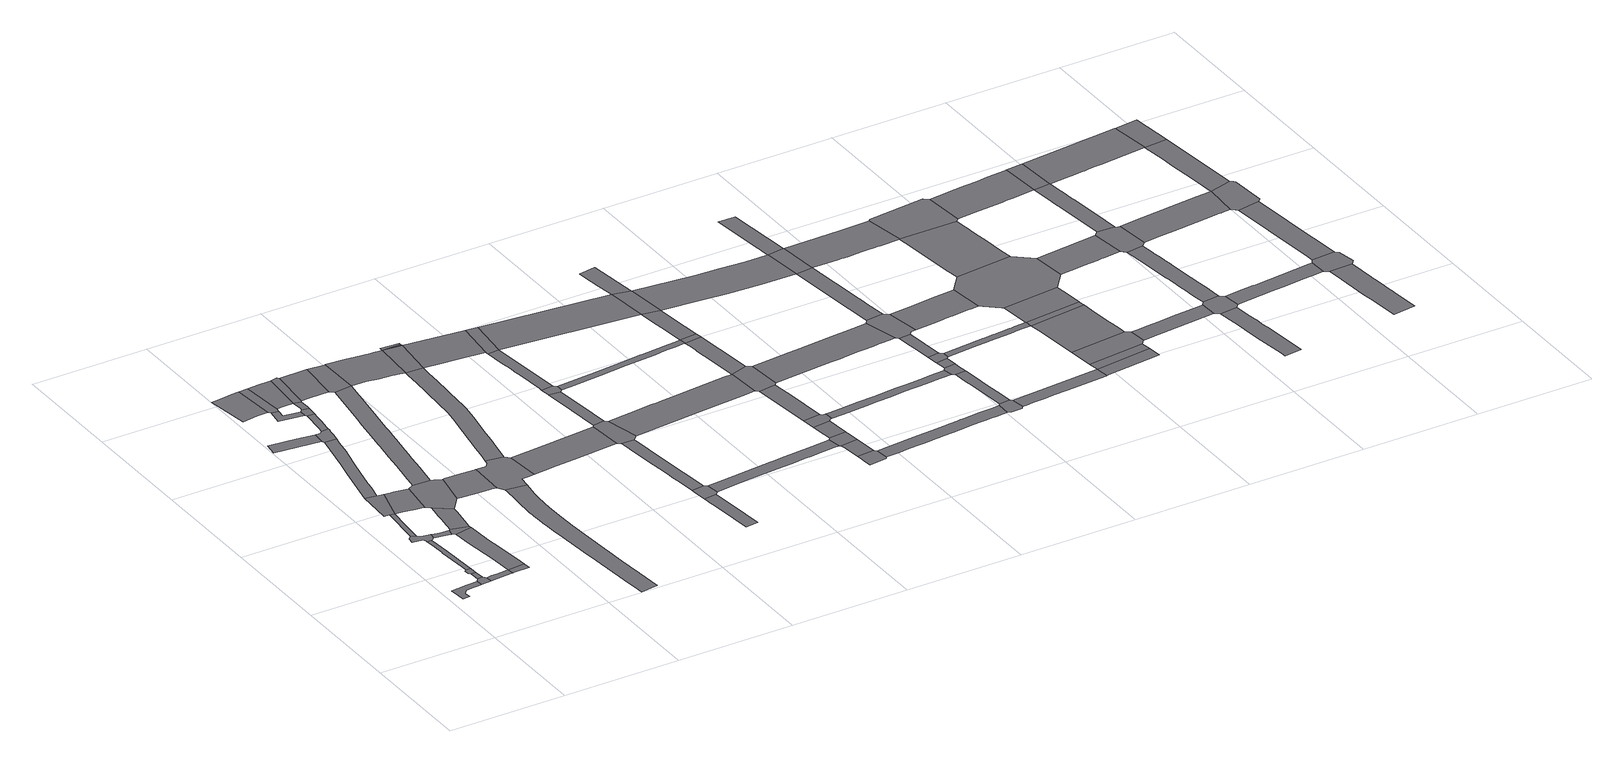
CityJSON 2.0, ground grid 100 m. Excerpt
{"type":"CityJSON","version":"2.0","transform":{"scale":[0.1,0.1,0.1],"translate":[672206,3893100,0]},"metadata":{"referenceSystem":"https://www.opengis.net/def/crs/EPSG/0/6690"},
"CityObjects":{
"road1":{"type":"Road","attributes":{"function":"9","usage":"9","RoadStructureAttribute.widthType":"3","RoadStructureAttribute.width":5.84,"RoadStructureAttribute.sectionType":"1"},"geometry":[{"type":"MultiSurface","lod":"1","boundaries":[[[0,1,2,3,4,5,6,7,8,9,10,11,12,13,14]]]}]},
"road2":{"type":"Road","attributes":{"function":"9","usage":"9","RoadStructureAttribute.widthType":"9","RoadStructureAttribute.width":-9999,"RoadStructureAttribute.sectionType":"9"},"geometry":[{"type":"MultiSurface","lod":"1","boundaries":[[[15,6,5,16,17,18,19]]]}]},
"road3":{"type":"Road","attributes":{"function":"9","usage":"9","RoadStructureAttribute.widthType":"4","RoadStructureAttribute.width":3.9,"RoadStructureAttribute.sectionType":"1"},"geometry":[{"type":"MultiSurface","lod":"1","boundaries":[[[20,21,15,19]]]}]},
"road4":{"type":"Road","attributes":{"function":"9","usage":"9","RoadStructureAttribute.widthType":"9","RoadStructureAttribute.width":-9999,"RoadStructureAttribute.sectionType":"9"},"geometry":[{"type":"MultiSurface","lod":"1","boundaries":[[[22,23,24,25,26,27,28,21,20]]]}]},
"road5":{"type":"Road","attributes":{"function":"9","usage":"9","RoadStructureAttribute.widthType":"4","RoadStructureAttribute.width":3.9,"RoadStructureAttribute.sectionType":"1"},"geometry":[{"type":"MultiSurface","lod":"1","boundaries":[[[29,30,31,32,33,34,35,36,37,23,22]]]}]},
"road6":{"type":"Road","attributes":{"function":"9","usage":"9","RoadStructureAttribute.widthType":"3","RoadStructureAttribute.width":5.84,"RoadStructureAttribute.sectionType":"1"},"geometry":[{"type":"MultiSurface","lod":"1","boundaries":[[[16,38,39,40,41,42,43,17]]]}]},
"road7":{"type":"Road","attributes":{"function":"9","usage":"9","RoadStructureAttribute.widthType":"9","RoadStructureAttribute.width":-9999,"RoadStructureAttribute.sectionType":"9"},"geometry":[{"type":"MultiSurface","lod":"1","boundaries":[[[44,45,46,32,31,47,48,49,50,51,52,53,54,55]]]}]},
"road8":{"type":"Road","attributes":{"function":"9","usage":"9","RoadStructureAttribute.widthType":"4","RoadStructureAttribute.width":3.65,"RoadStructureAttribute.sectionType":"1"},"geometry":[{"type":"MultiSurface","lod":"1","boundaries":[[[52,56,57,58,59,60,61,53]]]}]},
"road9":{"type":"Road","attributes":{"function":"9","usage":"9","RoadStructureAttribute.widthType":"3","RoadStructureAttribute.width":5.82,"RoadStructureAttribute.sectionType":"1"},"geometry":[{"type":"MultiSurface","lod":"1","boundaries":[[[47,62,63,64,65,66,67,48]]]}]},
"road10":{"type":"Road","attributes":{"function":"9","usage":"9","RoadStructureAttribute.widthType":"9","RoadStructureAttribute.width":-9999,"RoadStructureAttribute.sectionType":"9"},"geometry":[{"type":"MultiSurface","lod":"1","boundaries":[[[68,40,39,69,70,71]]]}]},
"road11":{"type":"Road","attributes":{"function":"9","usage":"9","RoadStructureAttribute.widthType":"9","RoadStructureAttribute.width":-9999,"RoadStructureAttribute.sectionType":"9"},"geometry":[{"type":"MultiSurface","lod":"1","boundaries":[[[60,72,73,74,75,76,77,61]]]}]},
"road12":{"type":"Road","attributes":{"function":"9","usage":"9","RoadStructureAttribute.widthType":"2","RoadStructureAttribute.width":13.7,"RoadStructureAttribute.sectionType":"1"},"geometry":[{"type":"MultiSurface","lod":"1","boundaries":[[[78,79,80,81,40,68,82,83,84,85,86,87,88,89]]]}]},
"road13":{"type":"Road","attributes":{"function":"9","usage":"9","RoadStructureAttribute.widthType":"9","RoadStructureAttribute.width":-9999,"RoadStructureAttribute.sectionType":"9"},"geometry":[{"type":"MultiSurface","lod":"1","boundaries":[[[90,64,63,91,78,89,92]]]}]},
"road14":{"type":"Road","attributes":{"function":"3","usage":"1","RoadStructureAttribute.widthType":"1","RoadStructureAttribute.width":29.16,"RoadStructureAttribute.sectionType":"1"},"geometry":[{"type":"MultiSurface","lod":"1","boundaries":[[[93,94,95,96,97,98,99,100,101,72,60,102]]]}]},
"road15":{"type":"Road","attributes":{"function":"9","usage":"9","RoadStructureAttribute.widthType":"2","RoadStructureAttribute.width":13.7,"RoadStructureAttribute.sectionType":"1"},"geometry":[{"type":"MultiSurface","lod":"1","boundaries":[[[103,104,105,106,107,108,109,110,111,90,92]]]}]},
"road16":{"type":"Road","attributes":{"function":"9","usage":"9","RoadStructureAttribute.widthType":"2","RoadStructureAttribute.width":11,"RoadStructureAttribute.sectionType":"1"},"geometry":[{"type":"MultiSurface","lod":"1","boundaries":[[[112,113,114,115,116,117]]]}]},
"road17":{"type":"Road","attributes":{"function":"9","usage":"9","RoadStructureAttribute.widthType":"2","RoadStructureAttribute.width":8.57,"RoadStructureAttribute.sectionType":"1"},"geometry":[{"type":"MultiSurface","lod":"1","boundaries":[[[74,118,119,120,121,122,123,124,125,126,127,128,129,130,131,132,133,134,135,75]]]}]},
"road18":{"type":"Road","attributes":{"function":"9","usage":"9","RoadStructureAttribute.widthType":"1","RoadStructureAttribute.width":36.08,"RoadStructureAttribute.sectionType":"1"},"geometry":[{"type":"MultiSurface","lod":"1","boundaries":[[[136,137,138,139,140,141,142,143,144]]]}]},
"road19":{"type":"Road","attributes":{"function":"9","usage":"9","RoadStructureAttribute.widthType":"9","RoadStructureAttribute.width":-9999,"RoadStructureAttribute.sectionType":"9"},"geometry":[{"type":"MultiSurface","lod":"1","boundaries":[[[145,146,147,148,149,98,97,150,107,106]]]}]},
"road20":{"type":"Road","attributes":{"function":"9","usage":"9","RoadStructureAttribute.widthType":"9","RoadStructureAttribute.width":-9999,"RoadStructureAttribute.sectionType":"9"},"geometry":[{"type":"MultiSurface","lod":"1","boundaries":[[[151,117,116,132,131,152,153,154,155,156,157]]]}]},
"road21":{"type":"Road","attributes":{"function":"9","usage":"9","RoadStructureAttribute.widthType":"3","RoadStructureAttribute.width":4.98,"RoadStructureAttribute.sectionType":"1"},"geometry":[{"type":"MultiSurface","lod":"1","boundaries":[[[158,159,160,161,162,163,164,165,166,167]]]}]},
"road22":{"type":"Road","attributes":{"function":"9","usage":"9","RoadStructureAttribute.widthType":"9","RoadStructureAttribute.width":-9999,"RoadStructureAttribute.sectionType":"9"},"geometry":[{"type":"MultiSurface","lod":"1","boundaries":[[[166,168,169,170,139,138,167]]]}]},
"road23":{"type":"Road","attributes":{"function":"9","usage":"9","RoadStructureAttribute.widthType":"2","RoadStructureAttribute.width":8.57,"RoadStructureAttribute.sectionType":"1"},"geometry":[{"type":"MultiSurface","lod":"1","boundaries":[[[156,171,172,173,174,175,176,177,178,157]]]}]},
"road24":{"type":"Road","attributes":{"function":"9","usage":"9","RoadStructureAttribute.widthType":"2","RoadStructureAttribute.width":14.36,"RoadStructureAttribute.sectionType":"1"},"geometry":[{"type":"MultiSurface","lod":"1","boundaries":[[[179,180,181,182,183,184,185,186,187,188,189,190,191,192,193,194,195,196,197,198,199,200,201,202,203,204,205,206,207,208,209,210,211,212]]]}]},
"road25":{"type":"Road","attributes":{"function":"9","usage":"9","RoadStructureAttribute.widthType":"9","RoadStructureAttribute.width":-9999,"RoadStructureAttribute.sectionType":"9"},"geometry":[{"type":"MultiSurface","lod":"1","boundaries":[[[176,213,214,162,161,177]]]}]},
"road26":{"type":"Road","attributes":{"function":"3","usage":"1","RoadStructureAttribute.widthType":"1","RoadStructureAttribute.width":29.16,"RoadStructureAttribute.sectionType":"7"},"geometry":[{"type":"MultiSurface","lod":"1","boundaries":[[[215,216,217,218,146,145,219,220,221,222,223,224]]]}]},
"road27":{"type":"Road","attributes":{"function":"9","usage":"9","RoadStructureAttribute.widthType":"1","RoadStructureAttribute.width":36.08,"RoadStructureAttribute.sectionType":"1"},"geometry":[{"type":"MultiSurface","lod":"1","boundaries":[[[225,226,227,228,229,169,168,230,231]]]}]},
"road28":{"type":"Road","attributes":{"function":"9","usage":"9","RoadStructureAttribute.widthType":"2","RoadStructureAttribute.width":8.57,"RoadStructureAttribute.sectionType":"1"},"geometry":[{"type":"MultiSurface","lod":"1","boundaries":[[[232,214,213,233,234,231]]]}]},
"road29":{"type":"Road","attributes":{"function":"9","usage":"9","RoadStructureAttribute.widthType":"2","RoadStructureAttribute.width":13.39,"RoadStructureAttribute.sectionType":"1"},"geometry":[{"type":"MultiSurface","lod":"1","boundaries":[[[235,236,237,238,239,240,241,242,243,244,245,246,247,149,148,248,249,250,251,252,253,254,255,256,257,258,259,260,261]]]}]},
"road30":{"type":"Road","attributes":{"function":"9","usage":"9","RoadStructureAttribute.widthType":"9","RoadStructureAttribute.width":-9999,"RoadStructureAttribute.sectionType":"9"},"geometry":[{"type":"MultiSurface","lod":"1","boundaries":[[[225,231,234,262,263,264]]]}]},
"road31":{"type":"Road","attributes":{"function":"9","usage":"9","RoadStructureAttribute.widthType":"1","RoadStructureAttribute.width":36.08,"RoadStructureAttribute.sectionType":"1"},"geometry":[{"type":"MultiSurface","lod":"1","boundaries":[[[262,265,266,267,263]]]}]},
"road32":{"type":"Road","attributes":{"function":"9","usage":"9","RoadStructureAttribute.widthType":"9","RoadStructureAttribute.width":-9999,"RoadStructureAttribute.sectionType":"9"},"geometry":[{"type":"MultiSurface","lod":"1","boundaries":[[[268,269,270,271,215,224,272,190,189,273,274,275,276]]]}]},
"road33":{"type":"Road","attributes":{"function":"9","usage":"9","RoadStructureAttribute.widthType":"9","RoadStructureAttribute.width":-9999,"RoadStructureAttribute.sectionType":"9"},"geometry":[{"type":"MultiSurface","lod":"1","boundaries":[[[277,267,266,235,261]]]}]},
"road34":{"type":"Road","attributes":{"function":"9","usage":"9","RoadStructureAttribute.widthType":"2","RoadStructureAttribute.width":13.99,"RoadStructureAttribute.sectionType":"1"},"geometry":[{"type":"MultiSurface","lod":"1","boundaries":[[[278,279,280,281,282,283,284,285,286,287,288,289,290,269,268,291,292,293,294,295,296,297,298,299,300,301,302,303,304,305]]]}]},
"road35":{"type":"Road","attributes":{"function":"9","usage":"9","RoadStructureAttribute.widthType":"1","RoadStructureAttribute.width":36.08,"RoadStructureAttribute.sectionType":"1"},"geometry":[{"type":"MultiSurface","lod":"1","boundaries":[[[306,307,308,309,310,311,304,312,313,314,315,316,317,318,319,277,261]]]}]},
"road36":{"type":"Road","attributes":{"function":"3","usage":"1","RoadStructureAttribute.widthType":"1","RoadStructureAttribute.width":29.16,"RoadStructureAttribute.sectionType":"1"},"geometry":[{"type":"MultiSurface","lod":"1","boundaries":[[[320,321,276,275,322,323,324,325,326,327]]]}]},
"road37":{"type":"Road","attributes":{"function":"9","usage":"9","RoadStructureAttribute.widthType":"2","RoadStructureAttribute.width":10.74,"RoadStructureAttribute.sectionType":"1"},"geometry":[{"type":"MultiSurface","lod":"1","boundaries":[[[328,329,330,331,332,333,334,335,336,337,338]]]}]},
"road38":{"type":"Road","attributes":{"function":"9","usage":"9","RoadStructureAttribute.widthType":"9","RoadStructureAttribute.width":-9999,"RoadStructureAttribute.sectionType":"9"},"geometry":[{"type":"MultiSurface","lod":"1","boundaries":[[[304,303,339,340,312]]]}]},
"road39":{"type":"Road","attributes":{"function":"9","usage":"9","RoadStructureAttribute.widthType":"9","RoadStructureAttribute.width":-9999,"RoadStructureAttribute.sectionType":"9"},"geometry":[{"type":"MultiSurface","lod":"1","boundaries":[[[341,342,343,344,345,331,330,346,347]]]}]},
"road40":{"type":"Road","attributes":{"function":"9","usage":"9","RoadStructureAttribute.widthType":"1","RoadStructureAttribute.width":15.04,"RoadStructureAttribute.sectionType":"1"},"geometry":[{"type":"MultiSurface","lod":"1","boundaries":[[[312,348,349]]]}]},
"road41":{"type":"Road","attributes":{"function":"9","usage":"9","RoadStructureAttribute.widthType":"1","RoadStructureAttribute.width":15.04,"RoadStructureAttribute.sectionType":"1"},"geometry":[{"type":"MultiSurface","lod":"1","boundaries":[[[350,351,312,349]]]}]},
"road42":{"type":"Road","attributes":{"function":"9","usage":"9","RoadStructureAttribute.widthType":"2","RoadStructureAttribute.width":10.74,"RoadStructureAttribute.sectionType":"1"},"geometry":[{"type":"MultiSurface","lod":"1","boundaries":[[[352,353,354,355,356,357,358,359,360,342,341,361,362,363,364,365]]]}]},
"road43":{"type":"Road","attributes":{"function":"9","usage":"9","RoadStructureAttribute.widthType":"9","RoadStructureAttribute.width":-9999,"RoadStructureAttribute.sectionType":"9"},"geometry":[{"type":"MultiSurface","lod":"1","boundaries":[[[366,367,368,369,320,327,352,365]]]}]},
"road44":{"type":"Road","attributes":{"function":"9","usage":"9","RoadStructureAttribute.widthType":"1","RoadStructureAttribute.width":36.08,"RoadStructureAttribute.sectionType":"1"},"geometry":[{"type":"MultiSurface","lod":"1","boundaries":[[[370,339,303,371,372,373]]]}]},
"road45":{"type":"Road","attributes":{"function":"9","usage":"9","RoadStructureAttribute.widthType":"2","RoadStructureAttribute.width":9.62,"RoadStructureAttribute.sectionType":"1"},"geometry":[{"type":"MultiSurface","lod":"1","boundaries":[[[374,375,369,368,376,377,378]]]}]},
"road46":{"type":"Road","attributes":{"function":"9","usage":"9","RoadStructureAttribute.widthType":"9","RoadStructureAttribute.width":-9999,"RoadStructureAttribute.sectionType":"9"},"geometry":[{"type":"MultiSurface","lod":"1","boundaries":[[[377,379,380,381,382,383,378]]]}]},
"road47":{"type":"Road","attributes":{"function":"9","usage":"9","RoadStructureAttribute.widthType":"2","RoadStructureAttribute.width":9.62,"RoadStructureAttribute.sectionType":"1"},"geometry":[{"type":"MultiSurface","lod":"1","boundaries":[[[384,385,386,387,388,389,390,391,392,382,381,393,394,395]]]}]},
"road48":{"type":"Road","attributes":{"function":"9","usage":"9","RoadStructureAttribute.widthType":"9","RoadStructureAttribute.width":-9999,"RoadStructureAttribute.sectionType":"9"},"geometry":[{"type":"MultiSurface","lod":"1","boundaries":[[[396,370,373,384,395]]]}]},
"road49":{"type":"Road","attributes":{"function":"9","usage":"9","RoadStructureAttribute.widthType":"2","RoadStructureAttribute.width":10.51,"RoadStructureAttribute.sectionType":"1"},"geometry":[{"type":"MultiSurface","lod":"1","boundaries":[[[346,397,398,399,400,401,402,403,404,405,406,407,408,409,410,411,412,347]]]}]},
"road50":{"type":"Road","attributes":{"function":"3","usage":"1","RoadStructureAttribute.widthType":"1","RoadStructureAttribute.width":29.16,"RoadStructureAttribute.sectionType":"1"},"geometry":[{"type":"MultiSurface","lod":"1","boundaries":[[[413,414,415,416,417,418,367,366,419,420,421,422,423]]]}]},
"road51":{"type":"Road","attributes":{"function":"9","usage":"9","RoadStructureAttribute.widthType":"3","RoadStructureAttribute.width":5.89,"RoadStructureAttribute.sectionType":"1"},"geometry":[{"type":"MultiSurface","lod":"1","boundaries":[[[424,425,426,427,428,429,430,431,432,433,434,380,379,435,436,437,438,439,440,441,442,443,444,445,446,447]]]}]},
"road52":{"type":"Road","attributes":{"function":"9","usage":"9","RoadStructureAttribute.widthType":"1","RoadStructureAttribute.width":36.08,"RoadStructureAttribute.sectionType":"1"},"geometry":[{"type":"MultiSurface","lod":"1","boundaries":[[[448,449,396,395]]]}]},
"road53":{"type":"Road","attributes":{"function":"9","usage":"9","RoadStructureAttribute.widthType":"9","RoadStructureAttribute.width":-9999,"RoadStructureAttribute.sectionType":"9"},"geometry":[{"type":"MultiSurface","lod":"1","boundaries":[[[450,451,452,453,454,455,456,457]]]}]},
"road54":{"type":"Road","attributes":{"function":"9","usage":"9","RoadStructureAttribute.widthType":"2","RoadStructureAttribute.width":14.29,"RoadStructureAttribute.sectionType":"1"},"geometry":[{"type":"MultiSurface","lod":"1","boundaries":[[[458,459,460,461,454,453,462]]]}]},
"road55":{"type":"Road","attributes":{"function":"9","usage":"9","RoadStructureAttribute.widthType":"9","RoadStructureAttribute.width":-9999,"RoadStructureAttribute.sectionType":"9"},"geometry":[{"type":"MultiSurface","lod":"1","boundaries":[[[463,464,465,407,406,458,462]]]}]},
"road56":{"type":"Road","attributes":{"function":"9","usage":"9","RoadStructureAttribute.widthType":"2","RoadStructureAttribute.width":14.29,"RoadStructureAttribute.sectionType":"1"},"geometry":[{"type":"MultiSurface","lod":"1","boundaries":[[[464,466,467,468,469,465]]]}]},
"road57":{"type":"Road","attributes":{"function":"9","usage":"9","RoadStructureAttribute.widthType":"9","RoadStructureAttribute.width":-9999,"RoadStructureAttribute.sectionType":"9"},"geometry":[{"type":"MultiSurface","lod":"1","boundaries":[[[468,467,470,471,472,473,474,475]]]}]},
"road58":{"type":"Road","attributes":{"function":"9","usage":"9","RoadStructureAttribute.widthType":"2","RoadStructureAttribute.width":14.29,"RoadStructureAttribute.sectionType":"1"},"geometry":[{"type":"MultiSurface","lod":"1","boundaries":[[[475,474,476,477,478,479,480,481,482,483]]]}]},
"road59":{"type":"Road","attributes":{"function":"9","usage":"9","RoadStructureAttribute.widthType":"9","RoadStructureAttribute.width":-9999,"RoadStructureAttribute.sectionType":"9"},"geometry":[{"type":"MultiSurface","lod":"1","boundaries":[[[422,483,482,484,485,486,423]]]}]},
"road60":{"type":"Road","attributes":{"function":"9","usage":"9","RoadStructureAttribute.widthType":"2","RoadStructureAttribute.width":14.71,"RoadStructureAttribute.sectionType":"1"},"geometry":[{"type":"MultiSurface","lod":"1","boundaries":[[[487,488,489,490,491,423,486,492,493,445,494]]]}]},
"road61":{"type":"Road","attributes":{"function":"9","usage":"9","RoadStructureAttribute.widthType":"9","RoadStructureAttribute.width":-9999,"RoadStructureAttribute.sectionType":"9"},"geometry":[{"type":"MultiSurface","lod":"1","boundaries":[[[493,495,446,445]]]}]},
"road62":{"type":"Road","attributes":{"function":"9","usage":"9","RoadStructureAttribute.widthType":"2","RoadStructureAttribute.width":14.71,"RoadStructureAttribute.sectionType":"1"},"geometry":[{"type":"MultiSurface","lod":"1","boundaries":[[[446,495,496,497,448,498,499,500,501,502,503]]]}]},
"road63":{"type":"Road","attributes":{"function":"9","usage":"9","RoadStructureAttribute.widthType":"9","RoadStructureAttribute.width":-9999,"RoadStructureAttribute.sectionType":"9"},"geometry":[{"type":"MultiSurface","lod":"1","boundaries":[[[449,448,497,504]]]}]},
"road64":{"type":"Road","attributes":{"function":"9","usage":"9","RoadStructureAttribute.widthType":"2","RoadStructureAttribute.width":10.8,"RoadStructureAttribute.sectionType":"1"},"geometry":[{"type":"MultiSurface","lod":"1","boundaries":[[[505,506,507,508,449,504,509]]]}]},
"road65":{"type":"Road","attributes":{"function":"9","usage":"9","RoadStructureAttribute.widthType":"2","RoadStructureAttribute.width":11.61,"RoadStructureAttribute.sectionType":"1"},"geometry":[{"type":"MultiSurface","lod":"1","boundaries":[[[451,510,511,512,513,514,515,516,517,518,519,520,521,522,523,524,525,526,527,528,529,530,531,532,533,534,535,536,537,538,539,452]]]}]},
"road66":{"type":"Road","attributes":{"function":"9","usage":"9","RoadStructureAttribute.widthType":"2","RoadStructureAttribute.width":7.58,"RoadStructureAttribute.sectionType":"1"},"geometry":[{"type":"MultiSurface","lod":"1","boundaries":[[[540,541,542,543,544,545,546,547,548,549,550,551,552,553,554,555,556,557,558,559,560,561,562,563,472,471]]]}]},
"road67":{"type":"Road","attributes":{"function":"3","usage":"1","RoadStructureAttribute.widthType":"1","RoadStructureAttribute.width":29.16,"RoadStructureAttribute.sectionType":"1"},"geometry":[{"type":"MultiSurface","lod":"1","boundaries":[[[564,565,566,567,568,569,485,484,570,571,572,573,574,575,576,577,578,579,580,581,582,583,584,585]]]}]},
"road68":{"type":"Road","attributes":{"function":"9","usage":"9","RoadStructureAttribute.widthType":"1","RoadStructureAttribute.width":36.08,"RoadStructureAttribute.sectionType":"1"},"geometry":[{"type":"MultiSurface","lod":"1","boundaries":[[[497,586,587,588,589,590,591,592,593,594,595,596,597,504]]]}]},
"road69":{"type":"Road","attributes":{"function":"9","usage":"9","RoadStructureAttribute.widthType":"9","RoadStructureAttribute.width":-9999,"RoadStructureAttribute.sectionType":"9"},"geometry":[{"type":"MultiSurface","lod":"1","boundaries":[[[598,599,600,527,526,601,602,603,604]]]}]},
"road70":{"type":"Road","attributes":{"function":"9","usage":"9","RoadStructureAttribute.widthType":"2","RoadStructureAttribute.width":9.38,"RoadStructureAttribute.sectionType":"1"},"geometry":[{"type":"MultiSurface","lod":"1","boundaries":[[[605,606,607,608,609,599,598,610,611,612,613,614,615,616,617]]]}]},
"road71":{"type":"Road","attributes":{"function":"9","usage":"9","RoadStructureAttribute.widthType":"9","RoadStructureAttribute.width":-9999,"RoadStructureAttribute.sectionType":"9"},"geometry":[{"type":"MultiSurface","lod":"1","boundaries":[[[618,619,620,621,554,553,622,605,617]]]}]},
"road72":{"type":"Road","attributes":{"function":"9","usage":"9","RoadStructureAttribute.widthType":"2","RoadStructureAttribute.width":9.38,"RoadStructureAttribute.sectionType":"1"},"geometry":[{"type":"MultiSurface","lod":"1","boundaries":[[[623,621,620,624]]]}]},
"road73":{"type":"Road","attributes":{"function":"9","usage":"9","RoadStructureAttribute.widthType":"9","RoadStructureAttribute.width":-9999,"RoadStructureAttribute.sectionType":"9"},"geometry":[{"type":"MultiSurface","lod":"1","boundaries":[[[625,626,627,628,629,623,624]]]}]},
"road74":{"type":"Road","attributes":{"function":"9","usage":"9","RoadStructureAttribute.widthType":"2","RoadStructureAttribute.width":9.38,"RoadStructureAttribute.sectionType":"1"},"geometry":[{"type":"MultiSurface","lod":"1","boundaries":[[[630,631,628,627,632,633,634,635,636,637,638,639]]]}]},
"road75":{"type":"Road","attributes":{"function":"9","usage":"9","RoadStructureAttribute.widthType":"9","RoadStructureAttribute.width":-9999,"RoadStructureAttribute.sectionType":"9"},"geometry":[{"type":"MultiSurface","lod":"1","boundaries":[[[638,640,641,642,643,644,645,585,584,639]]]}]},
"road76":{"type":"Road","attributes":{"function":"9","usage":"9","RoadStructureAttribute.widthType":"2","RoadStructureAttribute.width":12.85,"RoadStructureAttribute.sectionType":"1"},"geometry":[{"type":"MultiSurface","lod":"1","boundaries":[[[646,590,647,648,649,650,645,644,651,652,653,654,655,656,657,658,659,660,661,662,663,664,665]]]}]},
"road77":{"type":"Road","attributes":{"function":"9","usage":"9","RoadStructureAttribute.widthType":"2","RoadStructureAttribute.width":11.61,"RoadStructureAttribute.sectionType":"1"},"geometry":[{"type":"MultiSurface","lod":"1","boundaries":[[[603,666,667,668,669,670,671,672,673,674,675,676,677,604]]]}]},
"road78":{"type":"Road","attributes":{"function":"9","usage":"9","RoadStructureAttribute.widthType":"9","RoadStructureAttribute.width":-9999,"RoadStructureAttribute.sectionType":"9"},"geometry":[{"type":"MultiSurface","lod":"1","boundaries":[[[646,678,591,590]]]}]},
"road79":{"type":"Road","attributes":{"function":"9","usage":"9","RoadStructureAttribute.widthType":"1","RoadStructureAttribute.width":15.25,"RoadStructureAttribute.sectionType":"1"},"geometry":[{"type":"MultiSurface","lod":"1","boundaries":[[[679,680,681,682,683,684,685,686,591,678,687]]]}]},
"road80":{"type":"Road","attributes":{"function":"9","usage":"9","RoadStructureAttribute.widthType":"3","RoadStructureAttribute.width":5.72,"RoadStructureAttribute.sectionType":"1"},"geometry":[{"type":"MultiSurface","lod":"1","boundaries":[[[625,688,689,690,691,692,693,694,695,696,697,698,699,700,701,702,703,704,705,706,707,708,709,710,711,712,713,714,626]]]}]},
"road81":{"type":"Road","attributes":{"function":"3","usage":"1","RoadStructureAttribute.widthType":"1","RoadStructureAttribute.width":29.16,"RoadStructureAttribute.sectionType":"1"},"geometry":[{"type":"MultiSurface","lod":"1","boundaries":[[[715,716,643,642,717,718,719,720,721,722,723,724,725,726,727]]]}]},
"road82":{"type":"Road","attributes":{"function":"9","usage":"9","RoadStructureAttribute.widthType":"1","RoadStructureAttribute.width":36.08,"RoadStructureAttribute.sectionType":"1"},"geometry":[{"type":"MultiSurface","lod":"1","boundaries":[[[678,646,728,729,730,731,732,733,734,735,736,737,738,739,740,741,742,743,744]]]}]},
"road83":{"type":"Road","attributes":{"function":"9","usage":"9","RoadStructureAttribute.widthType":"9","RoadStructureAttribute.width":-9999,"RoadStructureAttribute.sectionType":"9"},"geometry":[{"type":"MultiSurface","lod":"1","boundaries":[[[675,745,746,747,676]]]}]},
"road84":{"type":"Road","attributes":{"function":"2","usage":"1","RoadStructureAttribute.widthType":"1","RoadStructureAttribute.width":44.4,"RoadStructureAttribute.sectionType":"1"},"geometry":[{"type":"MultiSurface","lod":"1","boundaries":[[[747,748,749,750,676]]]}]},
"road85":{"type":"Road","attributes":{"function":"9","usage":"9","RoadStructureAttribute.widthType":"9","RoadStructureAttribute.width":-9999,"RoadStructureAttribute.sectionType":"9"},"geometry":[{"type":"MultiSurface","lod":"1","boundaries":[[[751,752,749,748,753,754,755]]]}]},
"road86":{"type":"Road","attributes":{"function":"2","usage":"1","RoadStructureAttribute.widthType":"1","RoadStructureAttribute.width":44.4,"RoadStructureAttribute.sectionType":"1"},"geometry":[{"type":"MultiSurface","lod":"1","boundaries":[[[756,757,758,752,751,759,760,761,762,763]]]}]},
"road87":{"type":"Road","attributes":{"function":"9","usage":"9","RoadStructureAttribute.widthType":"9","RoadStructureAttribute.width":-9999,"RoadStructureAttribute.sectionType":"9"},"geometry":[{"type":"MultiSurface","lod":"1","boundaries":[[[764,765,701,700,756,763]]]}]},
"road88":{"type":"Road","attributes":{"function":"2","usage":"1","RoadStructureAttribute.widthType":"1","RoadStructureAttribute.width":44.4,"RoadStructureAttribute.sectionType":"1"},"geometry":[{"type":"MultiSurface","lod":"1","boundaries":[[[701,765,766,767,768,769,770]]]}]},
"road89":{"type":"Road","attributes":{"function":"9","usage":"9","RoadStructureAttribute.widthType":"9","RoadStructureAttribute.width":-9999,"RoadStructureAttribute.sectionType":"9"},"geometry":[{"type":"MultiSurface","lod":"1","boundaries":[[[771,727,726,772,773,768,767,774,775,776]]]}]},
"road90":{"type":"Road","attributes":{"function":"2","usage":"1","RoadStructureAttribute.widthType":"1","RoadStructureAttribute.width":44.4,"RoadStructureAttribute.sectionType":"1"},"geometry":[{"type":"MultiSurface","lod":"1","boundaries":[[[777,778,779,771,776,780,781,782,783,784,785,786,787,741,788]]]}]},
"road91":{"type":"Road","attributes":{"function":"9","usage":"9","RoadStructureAttribute.widthType":"9","RoadStructureAttribute.width":-9999,"RoadStructureAttribute.sectionType":"9"},"geometry":[{"type":"MultiSurface","lod":"1","boundaries":[[[789,790,791,742,741,787,792]]]}]},
"road92":{"type":"Road","attributes":{"function":"9","usage":"9","RoadStructureAttribute.widthType":"1","RoadStructureAttribute.width":16.13,"RoadStructureAttribute.sectionType":"1"},"geometry":[{"type":"MultiSurface","lod":"1","boundaries":[[[754,793,794,795,796,797,798,799,800,801,755]]]}]},
"road93":{"type":"Road","attributes":{"function":"3","usage":"2","RoadStructureAttribute.widthType":"1","RoadStructureAttribute.width":31.15,"RoadStructureAttribute.sectionType":"1"},"geometry":[{"type":"MultiSurface","lod":"1","boundaries":[[[802,775,774,803,804,805,806,807,808,809]]]}]},
"road94":{"type":"Road","attributes":{"function":"9","usage":"9","RoadStructureAttribute.widthType":"2","RoadStructureAttribute.width":12.63,"RoadStructureAttribute.sectionType":"1"},"geometry":[{"type":"MultiSurface","lod":"1","boundaries":[[[810,811,812,813,814,815,816,817,818,819,820,821,822,823]]]}]},
"road95":{"type":"Road","attributes":{"function":"9","usage":"9","RoadStructureAttribute.widthType":"9","RoadStructureAttribute.width":-9999,"RoadStructureAttribute.sectionType":"9"},"geometry":[{"type":"MultiSurface","lod":"1","boundaries":[[[810,823,824,825,826,827,795,794]]]}]},
"road96":{"type":"Road","attributes":{"function":"9","usage":"9","RoadStructureAttribute.widthType":"1","RoadStructureAttribute.width":36.73,"RoadStructureAttribute.sectionType":"1"},"geometry":[{"type":"MultiSurface","lod":"1","boundaries":[[[828,829,830,831,832,833,834,835,836,789,792,837,838,839,840,841,842]]]}]},
"road97":{"type":"Road","attributes":{"function":"9","usage":"9","RoadStructureAttribute.widthType":"2","RoadStructureAttribute.width":12.82,"RoadStructureAttribute.sectionType":"1"},"geometry":[{"type":"MultiSurface","lod":"1","boundaries":[[[843,844,845,846,847,848,849,850,851,852,853,854,827,826,855,856,857,858,859,860,861,862,863,864,865,866,867,868]]]}]},
"road98":{"type":"Road","attributes":{"function":"9","usage":"9","RoadStructureAttribute.widthType":"9","RoadStructureAttribute.width":-9999,"RoadStructureAttribute.sectionType":"9"},"geometry":[{"type":"MultiSurface","lod":"1","boundaries":[[[868,867,869,870,871,872,873,802,809]]]}]},
"road99":{"type":"Road","attributes":{"function":"9","usage":"9","RoadStructureAttribute.widthType":"2","RoadStructureAttribute.width":12.96,"RoadStructureAttribute.sectionType":"1"},"geometry":[{"type":"MultiSurface","lod":"1","boundaries":[[[842,874,875,876,877,878,873,872,879,880,881,882,883,884,885,886,887,888,889]]]}]},
"road100":{"type":"Road","attributes":{"function":"9","usage":"9","RoadStructureAttribute.widthType":"9","RoadStructureAttribute.width":-9999,"RoadStructureAttribute.sectionType":"9"},"geometry":[{"type":"MultiSurface","lod":"1","boundaries":[[[890,828,842,889]]]}]},
"road101":{"type":"Road","attributes":{"function":"9","usage":"9","RoadStructureAttribute.widthType":"1","RoadStructureAttribute.width":16.13,"RoadStructureAttribute.sectionType":"1"},"geometry":[{"type":"MultiSurface","lod":"1","boundaries":[[[891,892,893,894,895,896,897,898,899,900,825,824]]]}]},
"road102":{"type":"Road","attributes":{"function":"3","usage":"2","RoadStructureAttribute.widthType":"1","RoadStructureAttribute.width":31.15,"RoadStructureAttribute.sectionType":"1"},"geometry":[{"type":"MultiSurface","lod":"1","boundaries":[[[901,902,903,870,869,904,905,906,907,908,909,910,911,912,913]]]}]},
"road103":{"type":"Road","attributes":{"function":"9","usage":"9","RoadStructureAttribute.widthType":"1","RoadStructureAttribute.width":15.65,"RoadStructureAttribute.sectionType":"1"},"geometry":[{"type":"MultiSurface","lod":"1","boundaries":[[[914,915,916,917,918,919,920,921,922,923,924,925,926,927,928,929,930]]]}]},
"road104":{"type":"Road","attributes":{"function":"9","usage":"9","RoadStructureAttribute.widthType":"1","RoadStructureAttribute.width":36.73,"RoadStructureAttribute.sectionType":"1"},"geometry":[{"type":"MultiSurface","lod":"1","boundaries":[[[931,932,933,934,935,936,937,938,939,940,941,942,943,890,889]]]}]},
"road105":{"type":"Road","attributes":{"function":"9","usage":"9","RoadStructureAttribute.widthType":"9","RoadStructureAttribute.width":-9999,"RoadStructureAttribute.sectionType":"9"},"geometry":[{"type":"MultiSurface","lod":"1","boundaries":[[[896,895,924,923,944,945,946,947]]]}]},
"road106":{"type":"Road","attributes":{"function":"9","usage":"9","RoadStructureAttribute.widthType":"1","RoadStructureAttribute.width":16.5,"RoadStructureAttribute.sectionType":"1"},"geometry":[{"type":"MultiSurface","lod":"1","boundaries":[[[946,948,949,950,951,952,953,954,955,956,947]]]}]},
"road107":{"type":"Road","attributes":{"function":"9","usage":"9","RoadStructureAttribute.widthType":"9","RoadStructureAttribute.width":-9999,"RoadStructureAttribute.sectionType":"9"},"geometry":[{"type":"MultiSurface","lod":"1","boundaries":[[[957,958,959,912,911,960,952,951,961]]]}]},
"road108":{"type":"Road","attributes":{"function":"9","usage":"9","RoadStructureAttribute.widthType":"1","RoadStructureAttribute.width":16.53,"RoadStructureAttribute.sectionType":"1"},"geometry":[{"type":"MultiSurface","lod":"1","boundaries":[[[912,959,962,963,964,940,965,966,967,968,969,970]]]}]},
"road109":{"type":"Road","attributes":{"function":"9","usage":"9","RoadStructureAttribute.widthType":"9","RoadStructureAttribute.width":-9999,"RoadStructureAttribute.sectionType":"9"},"geometry":[{"type":"MultiSurface","lod":"1","boundaries":[[[964,971,941,940]]]}]}
},
"vertices":[
[161,619,0],[156,677,0],[186,711,0],[242,716,0],[296,721,0],[331,724,0],[325,783,0],[263,778,0],[235,775,0],[221,774,0],[165,769,0],[149,768,0],[89,763,0],[95,681,0],[100,614,0],
[346,809,0],[418,731,0],[413,791,0],[402,803,0],[390,816,0],
[385,903,0],[343,901,0],
[381,968,0],[341,966,0],[339,962,0],[335,960,0],[328,957,0],[324,956,0],[329,915,0],
[379,1006,0],[363,1281,0],[351,1476,0],[311,1474,0],[317,1380,0],[323,1280,0],[323,1279,0],[334,1087,0],[338,1021,0],
[513,740,0],[614,748,0],[610,807,0],[607,807,0],[510,800,0],[462,796,0],
[246,1519,0],[296,1513,0],[310,1489,0],[379,1499,0],[388,1553,0],[371,1556,0],[353,1559,0],[310,1566,0],[285,1596,0],[246,1608,0],[217,1584,0],[209,1524,0],
[294,1703,0],[302,1804,0],[307,1860,0],[309,1879,0],[315,1954,0],[275,1960,0],
[495,1479,0],[524,1473,0],[537,1530,0],[491,1536,0],[463,1540,0],[399,1551,0],
[758,820,0],[622,748,0],[625,749,0],[764,752,0],
[400,2245,0],[345,2253,0],[342,2253,0],[245,2267,0],[232,1966,0],[272,1960,0],
[551,1455,0],[565,1285,0],[596,1009,0],[610,810,0],[752,889,0],[737,1051,0],[732,1114,0],[727,1166,0],[720,1226,0],[717,1250,0],[712,1289,0],[699,1483,0],
[551,1540,0],[541,1469,0],[697,1504,0],
[383,1945,0],[422,1939,0],[486,1931,0],[534,1924,0],[560,1921,0],[601,2218,0],[499,2232,0],[479,2235,0],[454,2238,0],[318,1954,0],
[704,1555,0],[716,1641,0],[731,1744,0],[736,1785,0],[599,1886,0],[582,1762,0],[582,1761,0],[573,1702,0],[569,1669,0],
[268,3280,0],[179,3290,0],[28,3307,0],[16,3198,0],[407,3154,0],[420,3263,0],
[368,2378,0],[379,2430,0],[382,2446,0],[417,2618,0],[443,2742,0],[452,2789,0],[457,2800,0],[466,2828,0],[470,2851,0],[474,2871,0],[479,2898,0],[485,2930,0],[512,3069,0],[523,3126,0],[423,3131,0],[351,2782,0],[322,2642,0],[246,2270,0],
[91,3711,0],[193,3724,0],[287,3731,0],[259,4100,0],[195,4095,0],[160,4093,0],[43,4078,0],[6,4073,0],[58,3705,0],
[830,1907,0],[890,2206,0],[829,2230,0],[803,2241,0],[653,2246,0],[597,1888,0],
[461,3259,0],[528,3156,0],[535,3198,0],[541,3239,0],[546,3274,0],[548,3286,0],[487,3283,0],
[287,3577,0],[359,3568,0],[450,3556,0],[501,3549,0],[504,3609,0],[449,3617,0],[389,3624,0],[355,3629,0],[365,3702,0],[305,3710,0],
[370,3737,0],[341,4107,0],[337,4106,0],
[553,3337,0],[553,3340,0],[555,3360,0],[560,3405,0],[570,3492,0],[573,3527,0],[514,3533,0],[492,3336,0],
[1443,26,0],[1425,256,0],[1408,479,0],[1392,685,0],[1391,702,0],[1363,1119,0],[1354,1266,0],[1351,1432,0],[1360,1604,0],[1365,1659,0],[1384,1804,0],[1209,1828,0],[1208,1800,0],[1204,1675,0],[1194,1561,0],[1193,1509,0],[1189,1450,0],[1189,1403,0],[1190,1387,0],[1193,1337,0],[1194,1299,0],[1197,1239,0],[1198,1222,0],[1199,1203,0],[1204,1123,0],[1212,1003,0],[1224,845,0],[1232,742,0],[1237,677,0],[1244,582,0],[1275,229,0],[1282,146,0],[1286,96,0],[1294,10,0],
[583,3622,0],[524,3629,0],
[1177,2200,0],[1168,2200,0],[1027,2207,0],[908,2206,0],[872,1904,0],[886,1904,0],[982,1899,0],[1114,1892,0],[1128,1891,0],[1170,1887,0],
[551,4117,0],[535,4116,0],[438,4112,0],[386,4109,0],[351,4107,0],[446,3743,0],[520,3747,0],
[526,3651,0],[586,3650,0],[581,3734,0],
[869,3718,0],[807,3298,0],[793,3201,0],[776,3088,0],[748,2896,0],[743,2861,0],[737,2824,0],[719,2699,0],[697,2550,0],[692,2514,0],[674,2390,0],[669,2356,0],[666,2334,0],[833,2444,0],[855,2590,0],[864,2653,0],[875,2726,0],[899,2891,0],[908,2953,0],[919,3031,0],[926,3075,0],[940,3171,0],[958,3295,0],[979,3436,0],[986,3483,0],[1001,3589,0],[1024,3742,0],
[591,3747,0],[624,4118,0],[611,4132,0],
[666,3748,0],[833,3750,0],[867,4120,0],
[1453,2248,0],[1305,2274,0],[1298,2232,0],[1267,2198,0],[1191,1856,0],[1397,1898,0],[1452,1903,0],[1511,1909,0],[1489,2208,0],
[1020,4110,0],
[1471,3650,0],[1464,3523,0],[1456,3369,0],[1453,3305,0],[1451,3281,0],[1449,3236,0],[1444,3149,0],[1439,3056,0],[1437,3021,0],[1416,2890,0],[1412,2867,0],[1340,2465,0],[1317,2337,0],[1491,2458,0],[1500,2511,0],[1520,2618,0],[1564,2865,0],[1586,3005,0],[1590,3066,0],[1594,3141,0],[1596,3168,0],[1601,3271,0],[1603,3309,0],[1612,3468,0],[1618,3597,0],[1623,3687,0],[1473,3693,0],[1473,3690,0],
[1154,3735,0],[1258,3723,0],[1366,3711,0],[1392,3708,0],[1406,3706,0],[1471,3694,0],[1497,4067,0],[1424,4074,0],[1402,4077,0],[1275,4089,0],[1204,4096,0],[1169,4099,0],[1038,4109,0],[1023,4110,0],
[2254,2281,0],[1798,2238,0],[1609,1918,0],[1648,1922,0],[1668,1924,0],[1681,1925,0],[1884,1945,0],[2280,1982,0],
[2573,435,0],[2558,590,0],[2523,950,0],[2412,939,0],[2419,865,0],[2425,805,0],[2426,798,0],[2429,764,0],[2440,654,0],[2448,575,0],[2463,424,0],
[1661,4052,0],[1649,4053,0],
[2506,1103,0],[2396,1092,0],[2399,1068,0],[2399,1061,0],[2403,1023,0],[2546,976,0],[2530,1088,0],
[1661,4058,0],[1655,4072,0],
[1657,4088,0],[1500,4100,0],
[2308,1961,0],[2328,1762,0],[2339,1658,0],[2344,1612,0],[2355,1500,0],[2359,1459,0],[2368,1370,0],[2374,1319,0],[2378,1274,0],[2483,1327,0],[2480,1355,0],[2452,1627,0],[2421,1936,0],[2419,1958,0],
[2461,2000,0],[2393,2294,0],[2368,2316,0],[2267,2297,0],
[2180,4000,0],[1762,3675,0],[1921,3661,0],[2144,3642,0],
[2222,2814,0],[2231,2709,0],[2345,2572,0],[2319,2850,0],[2217,2857,0],
[2336,2868,0],[2336,2929,0],[2309,2953,0],[2209,2944,0],[2214,2896,0],
[2147,3614,0],[2162,3447,0],[2164,3429,0],[2169,3378,0],[2174,3321,0],[2177,3289,0],[2178,3283,0],[2183,3229,0],[2207,2972,0],[2289,3167,0],[2274,3323,0],[2246,3623,0],
[2283,3990,0],
[2723,996,0],[2819,1005,0],[3156,1035,0],[3249,1043,0],[3362,1056,0],[3423,1061,0],[3501,1068,0],[3611,1079,0],[3636,1081,0],[3679,1085,0],[3662,1199,0],[3503,1183,0],[3254,1158,0],[3144,1148,0],[3120,1146,0],[2683,1105,0],
[3476,2398,0],[2991,2351,0],[2876,2340,0],[2859,2339,0],[2801,2333,0],[2600,2314,0],[3060,2057,0],[3483,2097,0],[3537,2102,0],[3563,2105,0],[3548,2404,0],
[3462,3037,0],[3296,3021,0],[3276,3019,0],[3201,3012,0],[3189,3011,0],[3126,3005,0],[3108,3003,0],[2983,2991,0],[2807,2974,0],[2652,2959,0],[2636,2958,0],[2416,2876,0],[2698,2903,0],[2808,2914,0],[2939,2927,0],[3205,2952,0],[3293,2961,0],[3343,2966,0],[3400,2971,0],[3464,2977,0],[3483,2979,0],[3486,2979,0],[3480,3039,0],[3477,3039,0],
[3428,3512,0],[3390,3880,0],
[3882,740,0],[3894,757,0],[3886,874,0],[3866,891,0],[3716,875,0],[3721,822,0],[3724,791,0],[3731,723,0],
[3695,1076,0],[3699,1042,0],[3705,976,0],[3710,932,0],[3845,1092,0],
[3832,1218,0],[3830,1236,0],[3680,1219,0],
[3818,1356,0],[3810,1432,0],[3660,1417,0],[3666,1353,0],
[3827,1456,0],[3844,1457,0],[3838,1536,0],[3814,1538,0],[3797,1554,0],[3647,1539,0],
[3792,1607,0],[3787,1649,0],[3782,1698,0],[3775,1767,0],[3755,1964,0],[3748,2032,0],[3741,2102,0],[3592,2080,0],
[3757,2123,0],[3735,2422,0],[3694,2453,0],
[3492,2925,0],[3500,2854,0],[3502,2831,0],[3508,2776,0],[3511,2747,0],[3659,2771,0],[3635,2995,0],[3486,2976,0],
[3629,3055,0],
[3597,3352,0],[3582,3489,0],[3446,3349,0],[3458,3240,0],[3460,3215,0],[3469,3133,0],[3470,3126,0],[3479,3042,0],
[3545,3846,0],
[3493,4289,0],[3345,4266,0],[3352,4205,0],[3372,4032,0],[3544,3849,0],
[4018,767,0],[4083,773,0],[4119,776,0],[4199,783,0],[4241,787,0],[4291,791,0],[4361,797,0],[4387,799,0],[4432,803,0],[4511,810,0],[4609,819,0],[4704,827,0],[4779,833,0],[4822,837,0],[4869,841,0],[4913,845,0],[5013,854,0],[5013,971,0],[4944,965,0],[4821,955,0],[4748,949,0],[4688,944,0],[4659,941,0],[4628,939,0],[4566,933,0],[4505,928,0],[4432,922,0],[4328,913,0],[4214,903,0],[4189,901,0],
[3948,1466,0],[4161,1484,0],[4221,1489,0],[4266,1493,0],[4386,1503,0],[4435,1507,0],[4490,1512,0],[4579,1520,0],[4592,1521,0],[4647,1525,0],[4711,1531,0],[4782,1536,0],[4792,1537,0],[4950,1550,0],[4930,1628,0],[4804,1617,0],[4769,1615,0],[4710,1610,0],[4585,1599,0],[4489,1591,0],[4285,1574,0],[4139,1562,0],[3981,1548,0],[3865,1538,0],
[4675,2512,0],[4474,2493,0],[4241,2470,0],[4181,2465,0],[4080,2455,0],[3883,2436,0],[3797,2127,0],[4064,2152,0],[4200,2165,0],[4273,2172,0],[4302,2175,0],[4355,2180,0],[4448,2189,0],[4481,2192,0],[4530,2197,0],[4585,2202,0],[4666,2209,0],[4716,2214,0],[4731,2216,0],[4821,2224,0],[4868,2228,0],[4795,2524,0],
[3942,3456,0],[4133,3442,0],[4425,3427,0],[4728,3422,0],[4731,3422,0],[4695,3770,0],[4692,3770,0],[4496,3773,0],[4285,3785,0],[4071,3795,0],[3900,3811,0],[3548,3846,0],
[5122,998,0],[5026,987,0],[5026,986,0],[5040,839,0],[5139,846,0],[5154,866,0],[5140,983,0],
[4971,1530,0],[4974,1502,0],[4980,1436,0],[4987,1366,0],[4988,1356,0],[5105,1157,0],[5098,1223,0],[5089,1308,0],[5083,1380,0],[5079,1414,0],[5074,1463,0],[5069,1507,0],[5065,1540,0],
[5062,1573,0],[5057,1615,0],[5052,1666,0],[4952,1655,0],[4965,1540,0],
[4942,1754,0],[5041,1764,0],
[5058,1785,0],[5059,1846,0],[5030,1866,0],[4930,1855,0],[4939,1781,0],
[4908,2067,0],[4918,1969,0],[5027,1890,0],[5017,1988,0],[5013,2019,0],[5011,2038,0],[5006,2082,0],[5003,2117,0],[4992,2218,0],[4891,2205,0],
[5012,2244,0],[5037,2247,0],[5059,2249,0],[5016,2546,0],[4972,2581,0],[4823,2561,0],
[4880,3438,0],[4731,3419,0],[4735,3377,0],[4770,3042,0],[4777,2968,0],[4963,2654,0],[4948,2789,0],[4947,2805,0],[4945,2819,0],[4939,2870,0],[4927,2981,0],[4920,3051,0],[4916,3091,0],[4909,3154,0],[4903,3213,0],[4891,3334,0],[4889,3352,0],[4886,3375,0],[4883,3409,0],[4880,3435,0],
[5186,869,0],[5254,874,0],[5349,882,0],[5385,885,0],[5457,891,0],[5560,899,0],[5623,904,0],[5826,920,0],[5927,928,0],[5928,929,0],[5918,1047,0],[5915,1047,0],
[4844,3790,0],
[4781,4381,0],[4630,4381,0],[4667,4031,0],[4681,3901,0],[4683,3879,0],[4688,3831,0],[4690,3815,0],[4695,3773,0],[4843,3793,0],
[5299,1807,0],[5388,1815,0],[5402,1816,0],[5463,1822,0],[5497,1825,0],[5539,1828,0],[5548,1829,0],[5592,1833,0],[5667,1840,0],[5695,1842,0],[5770,1849,0],[5827,1854,0],[5829,1854,0],[5824,1914,0],[5821,1914,0],[5719,1905,0],[5679,1901,0],[5674,1901,0],[5658,1899,0],[5625,1896,0],[5574,1892,0],[5540,1889,0],[5522,1887,0],[5439,1880,0],[5423,1878,0],[5377,1874,0],[5292,1867,0],
[5412,2586,0],[5237,2568,0],[5224,2265,0],[5236,2267,0],[5319,2275,0],[5338,2277,0],[5402,2283,0],[5407,2284,0],[5533,2296,0],[5592,2302,0],[5639,2307,0],[5643,2307,0],[5612,2606,0],
[4883,3438,0],[4959,3438,0],[5101,3439,0],[5116,3439,0],[5138,3439,0],[5161,3439,0],[5191,3439,0],[5314,3445,0],[5365,3447,0],[5426,3449,0],[5460,3451,0],[5481,3452,0],[5654,3459,0],[5657,3459,0],[5602,3809,0],[5346,3797,0],[4847,3790,0],
[5930,929,0],[6425,987,0],[6411,1105,0],
[6401,1190,0],[5908,1135,0],[5918,1050,0],
[6380,1412,0],[5884,1357,0],[6433,1231,0],[6436,1232,0],[6421,1383,0],
[5830,1854,0],[5840,1762,0],[5879,1401,0],[6376,1449,0],[6372,1490,0],[6360,1599,0],[6337,1820,0],[6327,1908,0],
[6325,1930,0],[6321,1967,0],
[6307,2101,0],[6292,2233,0],[5795,2184,0],[5809,2047,0],[5823,1917,0],
[5733,2754,0],[5673,2283,0],[5784,2193,0],[6416,2387,0],[6386,2685,0],[6229,2810,0],
[5664,3392,0],[5684,3206,0],[5721,2864,0],[6218,2917,0],[6197,3113,0],[6188,3193,0],[6181,3259,0],[6174,3327,0],[6165,3408,0],[6163,3432,0],[6160,3461,0],[5657,3456,0],
[6158,3846,0],[6115,3877,0],[5618,3828,0],[6183,3486,0],
[6517,1240,0],[7093,1298,0],[7085,1449,0],[7041,1445,0],[6951,1436,0],[6813,1422,0],[6672,1408,0],[6570,1398,0],[6478,1388,0],
[6935,2741,0],[6571,2402,0],[6632,2409,0],[6760,2422,0],[6799,2426,0],[6818,2428,0],[6879,2434,0],[6970,2443,0],
[7134,1265,0],[7147,1150,0],[7160,1036,0],[7173,914,0],[7189,775,0],[7216,535,0],[7221,486,0],[7372,502,0],[7364,574,0],[7327,917,0],[7320,981,0],[7315,1028,0],[7304,1126,0],[7285,1286,0],
[7313,1320,0],[7297,1469,0],[7261,1501,0],[7112,1484,0],
[6868,3916,0],[6865,3916,0],[6698,3899,0],[6598,3889,0],[6597,3889,0],[6490,3879,0],[6357,3865,0],[6299,3860,0],[6179,3848,0],[6379,3506,0],[6596,3527,0],[6635,3531,0],[6692,3537,0],[6891,3557,0],[6894,3557,0],
[7026,2257,0],[7059,1960,0],[7061,1942,0],[7064,1910,0],[7068,1873,0],[7071,1852,0],[7076,1800,0],[7083,1740,0],[7086,1713,0],[7098,1610,0],[7103,1558,0],[7110,1499,0],[7253,1574,0],[7243,1663,0],[7234,1743,0],[7209,1963,0],[7196,2079,0],[7195,2089,0],[7189,2146,0],[7187,2166,0],[7180,2230,0],[7173,2291,0],[7171,2306,0],[7164,2370,0],[7158,2426,0],[7009,2406,0],
[7195,2466,0],[7165,2764,0],[7129,2761,0],[7127,2779,0],[6976,2784,0],
[6894,3554,0],[6908,3424,0],[6917,3335,0],[6922,3291,0],[6930,3212,0],[7102,3014,0],[7088,3152,0],[7077,3252,0],[7069,3324,0],[7065,3364,0],[7060,3411,0],[7058,3428,0],[7054,3468,0],[7047,3532,0],[7043,3569,0],[7043,3572,0],
[7018,3931,0],
[7637,1353,0],[7776,1367,0],[7927,1383,0],[8007,1391,0],[8115,1402,0],[8107,1552,0],[8082,1549,0],[7580,1498,0],[7557,1496,0],[7398,1480,0],
[7986,2848,0],[7886,2837,0],[7317,2780,0],[7347,2481,0],[7473,2494,0],[7739,2521,0],[7762,2523,0],[7895,2537,0],[7917,2539,0],[7923,2540,0],[7999,2547,0],[8014,2851,0],[8011,2850,0],
[8433,608,0],[8408,850,0],[8407,868,0],[8406,875,0],[8404,895,0],[8401,919,0],[8391,1022,0],[8382,1111,0],[8378,1147,0],[8355,1384,0],[8155,1373,0],[8169,1226,0],[8196,958,0],[8205,868,0],[8211,816,0],[8226,664,0],[8234,581,0],
[7046,3572,0],[7189,3587,0],[7277,3595,0],[7334,3601,0],[7365,3604,0],[7394,3607,0],[7452,3613,0],[7522,3620,0],[7928,3660,0],[7931,3660,0],[7885,4018,0],[7882,4017,0],[7021,3932,0],
[8389,1421,0],[8362,1578,0],[8335,1605,0],[8135,1592,0],
[8312,1836,0],[8309,1864,0],[8278,2179,0],[8242,2539,0],[8045,2500,0],[8082,2133,0],[8090,2051,0],[8106,1886,0],[8128,1672,0],
[8246,2874,0],[8229,2887,0],[8210,2902,0],[8009,2537,0],[8267,2566,0],
[8154,3451,0],[8130,3677,0],[8130,3680,0],[7931,3657,0],[7953,3447,0],[7962,3358,0],[7967,3314,0],[7982,3163,0],[8014,2854,0],
[8089,4038,0]
]}
